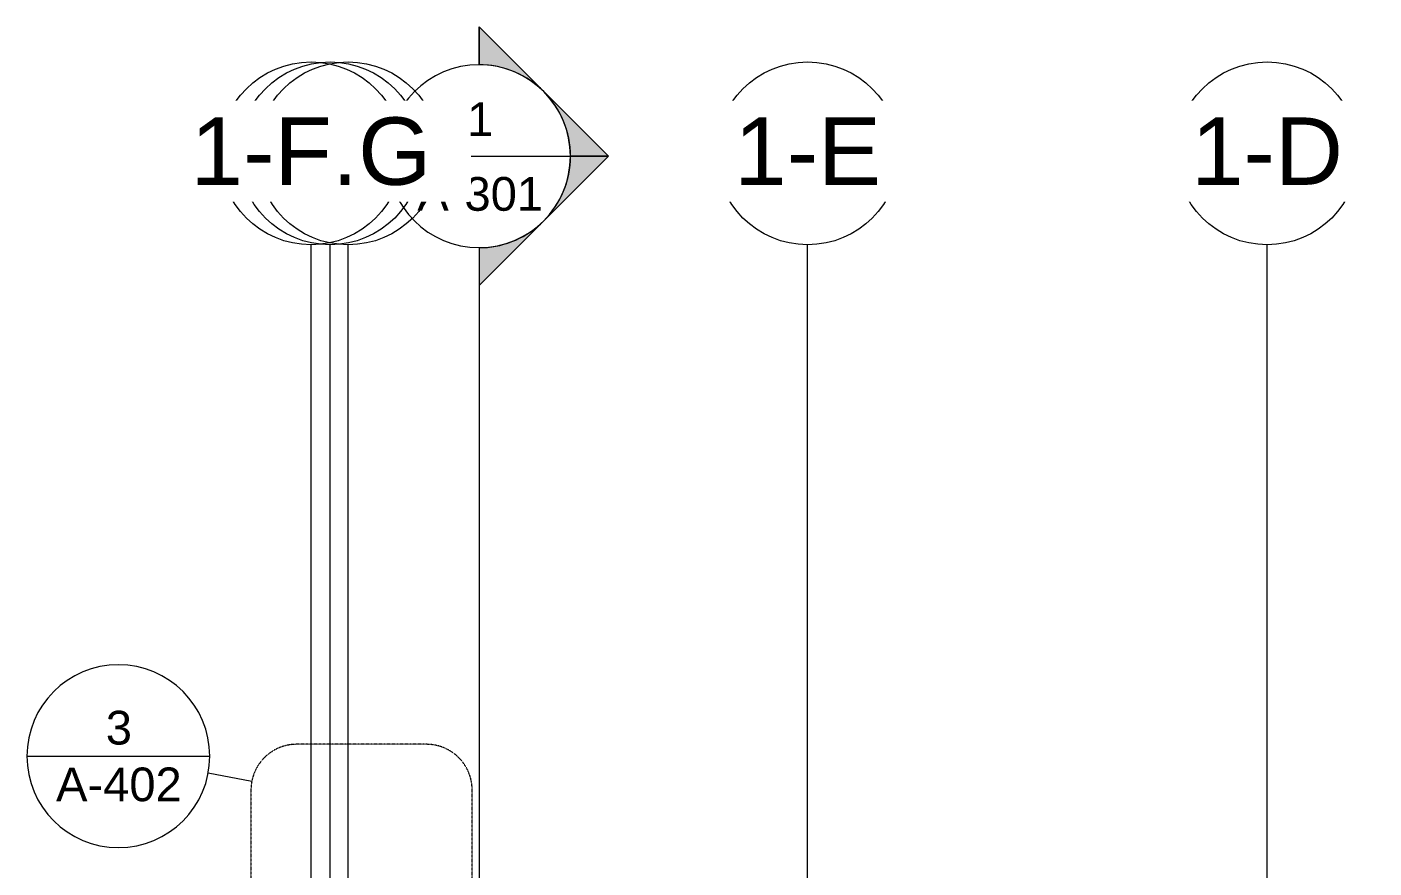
# Model space of a CAD drawing. Header units: inches. Extents: x -55396 to -733, y -290 to 853.
# Drawn here: x -17354 to -16646, y 411 to 853 of the extents above; entities that cross this region are included whole.
import ezdxf

# ---------------------------------------------------------------- set-up
doc = ezdxf.new("R2010")
doc.units = ezdxf.units.IN
doc.header["$MEASUREMENT"] = 0
doc.linetypes.add('Dash Dot 3_16_', pattern=[0.3125, 0.1875, -0.0625, 0, -0.0625])
doc.linetypes.add('Grid Line 1_2_', pattern=[0.875, 0.5, -0.125, 0.125, -0.125])
for name, color, linetype, lineweight in [('A-ANNO-SYMB', 150, 'Continuous', 9), ('G-ANNO-SYMB', 111, 'Continuous', 9), ('S-GRID', 1, 'Continuous', 9), ('S-GRID-IDEN', 1, 'Continuous', 9)]:
    doc.layers.add(name, color=color, linetype=linetype, lineweight=lineweight)
doc.styles.add('Arial_1', font='arial.ttf', dxfattribs={"height": 35.407186})
doc.styles.add('Arial_2', font='arial.ttf', dxfattribs={"height": 17.703593})

# ---------------------------------------------------------------- blocks, each defined once
blk = doc.blocks.new('Grid - Grid Head - Circle-14747-Section 1')
at = {"layer": 'S-GRID-IDEN'}
blk.add_circle((21143.8, 786.66), 48, dxfattribs=at)
blk = doc.blocks.new('Section - Section Head - Filled-1526-Section 1')
at = {"layer": 'G-ANNO-SYMB'}
h = blk.add_hatch(color=256, dxfattribs=at)
edge = h.paths.add_edge_path(flags=0)
edge.add_arc((22272.83, 593.16), 48.06, 47.9216, 90)
edge.add_line((22272.83, 641.22), (22272.83, 661.04))
edge.add_line((22272.83, 661.04), (22305.04, 628.83))
h = blk.add_hatch(color=256, dxfattribs=at)
edge = h.paths.add_edge_path(flags=0)
edge.add_line((22306.77, 627.1), (22340.72, 593.16))
edge.add_line((22340.72, 593.16), (22320.83, 593.16))
edge.add_arc((22272.83, 593.16), 48, 360, 405)
h = blk.add_hatch(color=256, dxfattribs=at)
edge = h.paths.add_edge_path(flags=0)
edge.add_arc((22272.83, 593.16), 48, 315, 360)
edge.add_line((22320.83, 593.16), (22340.72, 593.16))
edge.add_line((22340.72, 593.16), (22306.77, 559.22))
h = blk.add_hatch(color=256, dxfattribs=at)
edge = h.paths.add_edge_path(flags=0)
edge.add_line((22305.04, 557.48), (22272.83, 525.27))
edge.add_line((22272.83, 525.27), (22272.83, 545.09))
edge.add_arc((22272.83, 593.16), 48.06, 270, 312.0784)
for p, q in [((22340.72, 593.16), (22272.83, 661.04)), ((22272.83, 641.16), (22272.83, 661.04)), ((22305.04, 628.83), (22272.83, 661.04)), ((22272.83, 661.04), (22272.83, 641.22)), ((22340.72, 593.16), (22306.77, 627.1)), ((22340.72, 593.16), (22272.83, 525.27)), ((22306.77, 559.22), (22340.72, 593.16)), ((22320.83, 593.16), (22340.72, 593.16)), ((22340.72, 593.16), (22320.83, 593.16)), ((22272.83, 525.27), (22305.04, 557.48)), ((22272.83, 545.16), (22272.83, 525.27)), ((22272.83, 545.09), (22272.83, 525.27))]:
    blk.add_line(p, q, dxfattribs=at)
for radius, start, end in [(48, 90, 270), (48.06, 47.9216, 90), (48, 270, 90), (48, 360, 45), (48, 315, 360), (48.06, 270, 312.0784)]:
    blk.add_arc((22272.83, 593.16), radius, start, end, dxfattribs=at)
blk = doc.blocks.new('Section - Callout Head-19020-Section 1')
at = {"layer": 'A-ANNO-SYMB'}
blk.add_line((22472.78, 464.27), (22568.78, 464.27), dxfattribs=at)
for start, end in [(0, 180), (180, 360)]:
    blk.add_arc((22520.78, 464.27), 48, start, end, dxfattribs=at)

msp = doc.modelspace()

# ---------------------------------------------------------------- linework, layer by layer
at = {"layer": 'A-ANNO-SYMB', "linetype": 'Dash Dot 3_16_'}
for p, q in [((-17143.85, 476.37), (-17211.99, 476.37)), ((-17235.99, 452.37), (-17235.99, -12.43)), ((-17119.85, -12.43), (-17119.85, 452.37))]:
    msp.add_line(p, q, dxfattribs=at)
at = {"layer": 'A-ANNO-SYMB'}
msp.add_line((-17235.57, 456.85), (-17258.46, 461.19), dxfattribs=at)
at = {"layer": 'A-ANNO-SYMB', "linetype": 'Dash Dot 3_16_'}
for centre, start, end in [((-17211.99, 452.37), 90, 180), ((-17143.85, 452.37), 0, 90)]:
    msp.add_arc(centre, 24, start, end, dxfattribs=at)
at = {"layer": 'G-ANNO-SYMB'}
msp.add_line((-17116.25, 737.16), (-17116.25, -79.66), dxfattribs=at)
at = {"layer": 'S-GRID', "linetype": 'Grid Line 1_2_'}
for p, q in [((-17204.47, -273.16), (-17204.47, 738.66)), ((-17194.47, -273.16), (-17194.47, 738.66)), ((-17184.97, -273.16), (-17184.97, 738.66)), ((-16943.72, -273.16), (-16943.72, 738.66)), ((-16943.72, -273.16), (-16943.72, 738.66)), ((-16702.47, -273.16), (-16702.47, 738.66)), ((-16702.47, -273.16), (-16702.47, 738.66))]:
    msp.add_line(p, q, dxfattribs=at)

# ---------------------------------------------------------------- block references
at = {"layer": 'A-ANNO-SYMB'}
msp.add_blockref('Section - Callout Head-19020-Section 1', (-39826.4, 5.86), dxfattribs=at)
at = {"layer": 'S-GRID-IDEN'}
for p in [(-38328.77, 0), (-38087.52, 0), (-37846.27, 0)]:
    msp.add_blockref('Grid - Grid Head - Circle-14747-Section 1', p, dxfattribs=at)

# ---------------------------------------------------------------- texts
at = {"layer": 'A-ANNO-SYMB', "attachment_point": 2, "line_spacing_factor": 0.938532, "style": 'Arial_2'}
for s, insert, char_height, width in [('3', (-17305.34, 493.96), 17.7, 16.416), ('A-402', (-17305.34, 464.19), 17.704, 78.624)]:
    msp.add_mtext(s, dxfattribs=dict(at, insert=insert, char_height=char_height, width=width))
at = {"layer": 'G-ANNO-SYMB', "insert": (-17115.63, 813.5), "char_height": 17.7, "width": 16.416, "attachment_point": 2, "line_spacing_factor": 0.938532, "style": 'Arial_2'}
msp.add_mtext('1', dxfattribs=at)

# ---------------------------------------------------------------- next in the draw order: texts
at = {"layer": 'S-GRID-IDEN', "char_height": 35.407, "width": 85.104, "attachment_point": 2, "line_spacing_factor": 0.938532, "style": 'Arial_1', "bg_fill": 3, "box_fill_scale": 1.25, "bg_fill_color": 0, "bg_fill_transparency": 0}
for s, insert in [('3-8', (-17184.98, 805.53)), ('3-7', (-16943.73, 805.53)), ('3-6', (-16702.48, 805.53))]:
    msp.add_mtext(s, dxfattribs=dict(at, insert=insert))

# ---------------------------------------------------------------- next in the draw order: linework, layer by layer
at = {"layer": 'G-ANNO-SYMB'}
msp.add_line((-17164.25, 785.16), (-17068.25, 785.16), dxfattribs=at)

# ---------------------------------------------------------------- next in the draw order: block references
msp.add_blockref('Section - Section Head - Filled-1526-Section 1', (-39389.08, 192), dxfattribs=at)
at = {"layer": 'S-GRID-IDEN'}
for p in [(-38338.27, 0), (-38087.52, 0), (-37846.27, 0)]:
    msp.add_blockref('Grid - Grid Head - Circle-14747-Section 1', p, dxfattribs=at)

# ---------------------------------------------------------------- next in the draw order: texts
at = {"layer": 'G-ANNO-SYMB', "insert": (-17115.63, 774.22), "char_height": 17.704, "width": 78.624, "attachment_point": 2, "line_spacing_factor": 0.938532, "style": 'Arial_2'}
msp.add_mtext('A-301', dxfattribs=at)

# ---------------------------------------------------------------- next in the draw order: texts
at = {"layer": 'S-GRID-IDEN', "char_height": 35.407, "attachment_point": 2, "line_spacing_factor": 0.938532, "style": 'Arial_1', "bg_fill": 3, "box_fill_scale": 1.25, "bg_fill_color": 0, "bg_fill_transparency": 0}
for s, insert, width in [('1-F', (-17194.48, 805.53), 88.128), ('1-E', (-16943.73, 805.53), 91.584), ('1-D', (-16702.48, 805.53), 94.608)]:
    msp.add_mtext(s, dxfattribs=dict(at, insert=insert, width=width))

# ---------------------------------------------------------------- next in the draw order: block references
at = {"layer": 'S-GRID-IDEN'}
msp.add_blockref('Grid - Grid Head - Circle-14747-Section 1', (-38348.27, 0), dxfattribs=at)

# ---------------------------------------------------------------- next in the draw order: texts
at = {"layer": 'S-GRID-IDEN', "insert": (-17204.48, 805.53), "char_height": 35.407, "width": 150.336, "attachment_point": 2, "line_spacing_factor": 0.938532, "style": 'Arial_1', "bg_fill": 3, "box_fill_scale": 1.25, "bg_fill_color": 0, "bg_fill_transparency": 0}
msp.add_mtext('1-F.G', dxfattribs=at)

doc.saveas('drawing.dxf')
